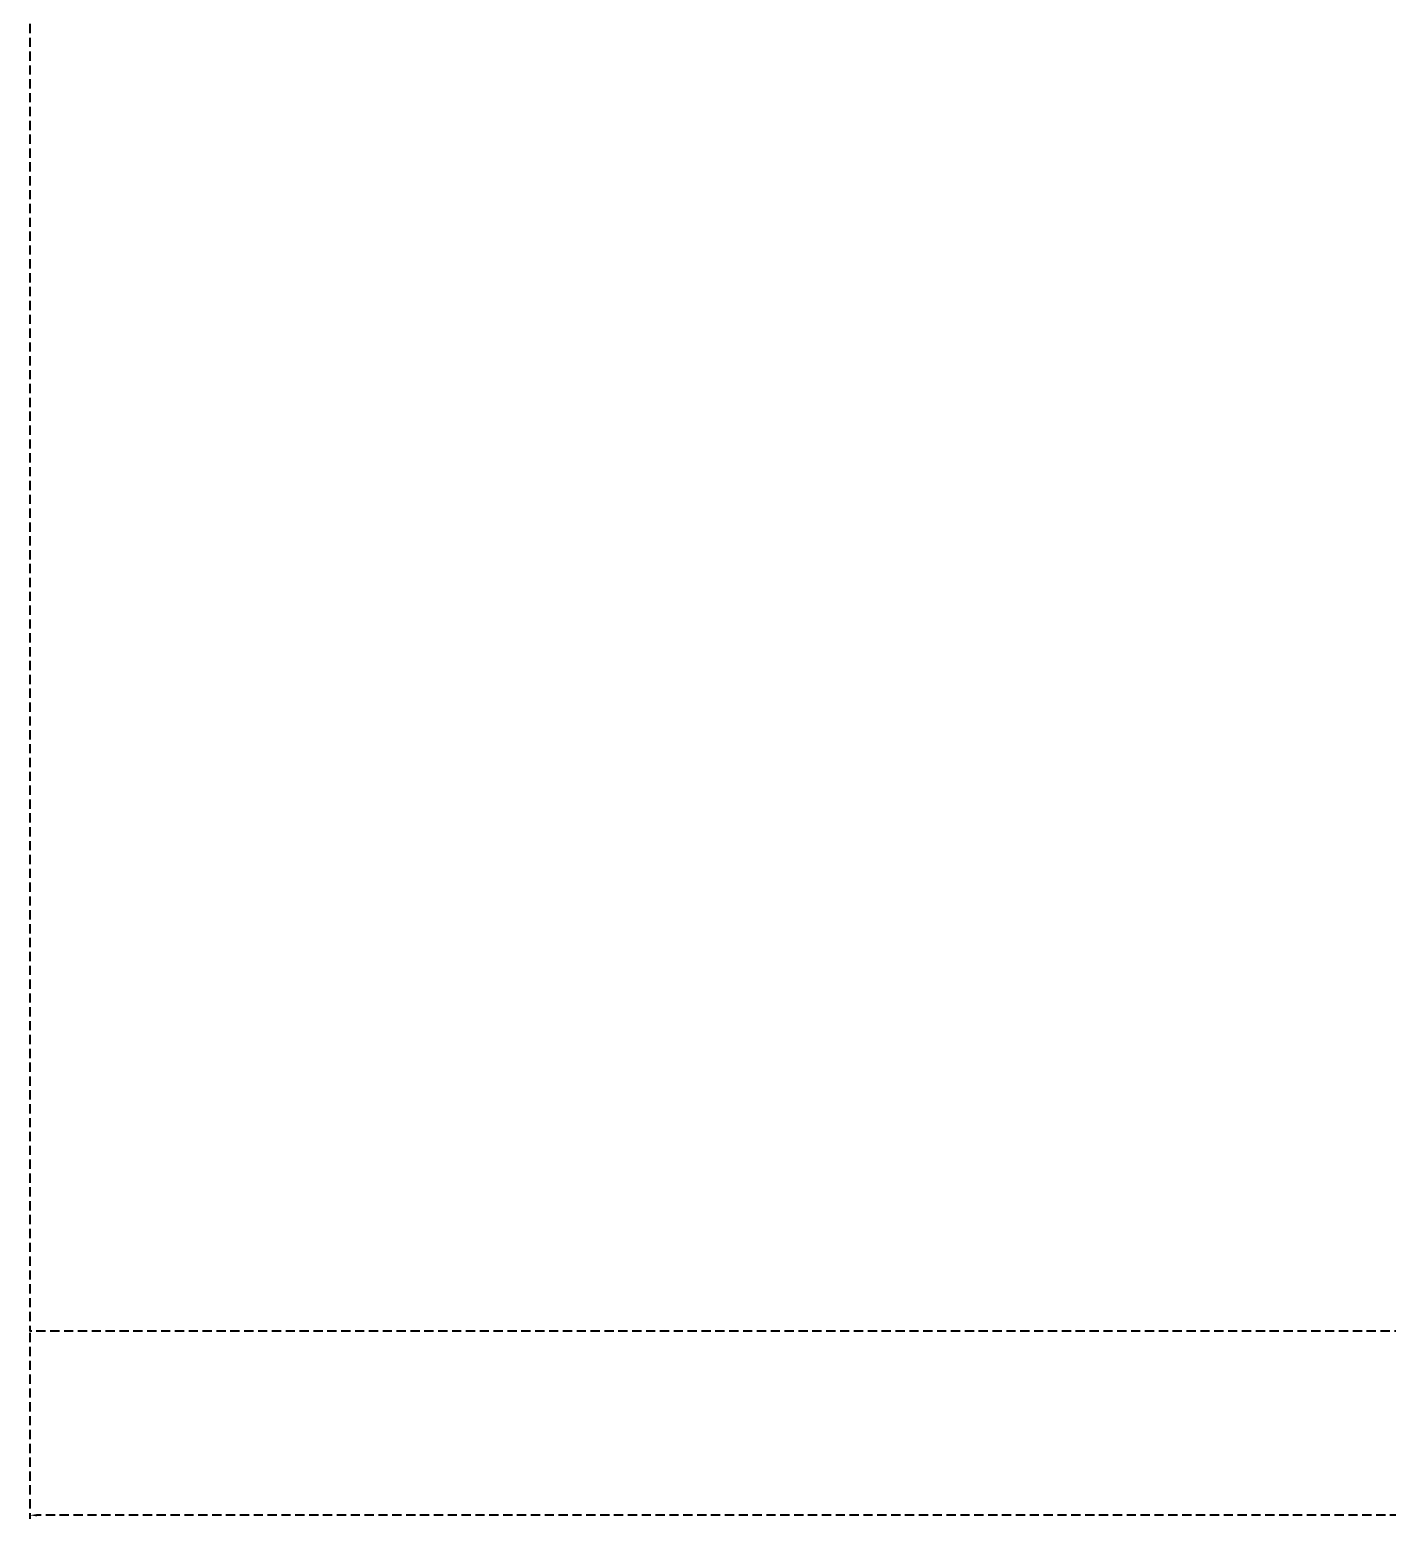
# Model space of a CAD drawing. Header units: millimetres. Extents: x 5814 to 14117, y 764 to 2474.
# Drawn here: x 5814 to 6281, y 764 to 1276 of the extents above; entities that cross this region are included whole.
import ezdxf

# ---------------------------------------------------------------- set-up
doc = ezdxf.new("R2010")
doc.units = ezdxf.units.MM
doc.linetypes.add('HIDDEN2', pattern=[4.7625, 3.175, -1.5875])
doc.layers.get('0').update_dxf_attribs({"linetype": 'HIDDEN2'})
doc.styles.get("Standard").update_dxf_attribs({"font": 'arial.ttf', "height": 4})
doc.dimstyles.new('dim', dxfattribs={"dimtxt": 16, "dimasz": 2.5, "dimexe": 1.25, "dimexo": 0.625, "dimtad": 1, "dimlunit": 4, "dimtxsty": 'Standard', "dimcen": 2.5, "dimadec": 0, "dimazin": 0, "dimtfac": 1, "dimtmove": 0, "dimatfit": 3, "dimfxl": 1, "dimarcsym": 0})

# ---------------------------------------------------------------- blocks, each defined once
blk = doc.blocks.new('*D14')
at = {"color": 0, "lineweight": -2, "transparency": 16777216}
for p, q in [((5814.44, 828.19), (5814.44, 764.27)), ((7511.53, 828.19), (7511.53, 764.27)), ((7509.03, 765.52), (5816.94, 765.52))]:
    blk.add_line(p, q, dxfattribs=at)
at = {"color": 0, "transparency": 16777216}
for points in [[(5816.94, 765.94), (5816.94, 765.1), (5814.44, 765.52)], [(7509.03, 765.94), (7509.03, 765.1), (7511.53, 765.52)]]:
    blk.add_solid(points, dxfattribs=at)
at = {"layer": 'Defpoints', "color": 0, "transparency": 16777216}
for p in [(5814.44, 828.82), (7511.53, 828.82), (5814.44, 765.52)]:
    blk.add_point(p, dxfattribs=at)
at = {"color": 0, "transparency": 16777216, "insert": (6667.02, 774.32), "char_height": 16, "attachment_point": 5}
blk.add_mtext('141\'-5"', dxfattribs=at)

msp = doc.modelspace()

# ---------------------------------------------------------------- linework, layer by layer
for p in [(5814.437, 1330.72), (6367.53, 828.816)]:
    msp.add_line(p, (5814.437, 828.816))

# ---------------------------------------------------------------- dimensions: what is measured, and where the dimension line sits
dim = msp.add_linear_dim(base=(5814.437, 765.521), p1=(7511.53, 828.816), p2=(5814.437, 828.816), dimstyle='dim')
dim.commit()
dim.dimension.update_dxf_attribs({"geometry": '*D14', "text_midpoint": (6667.02, 765.521), "dimtype": 160})

doc.saveas('drawing.dxf')
